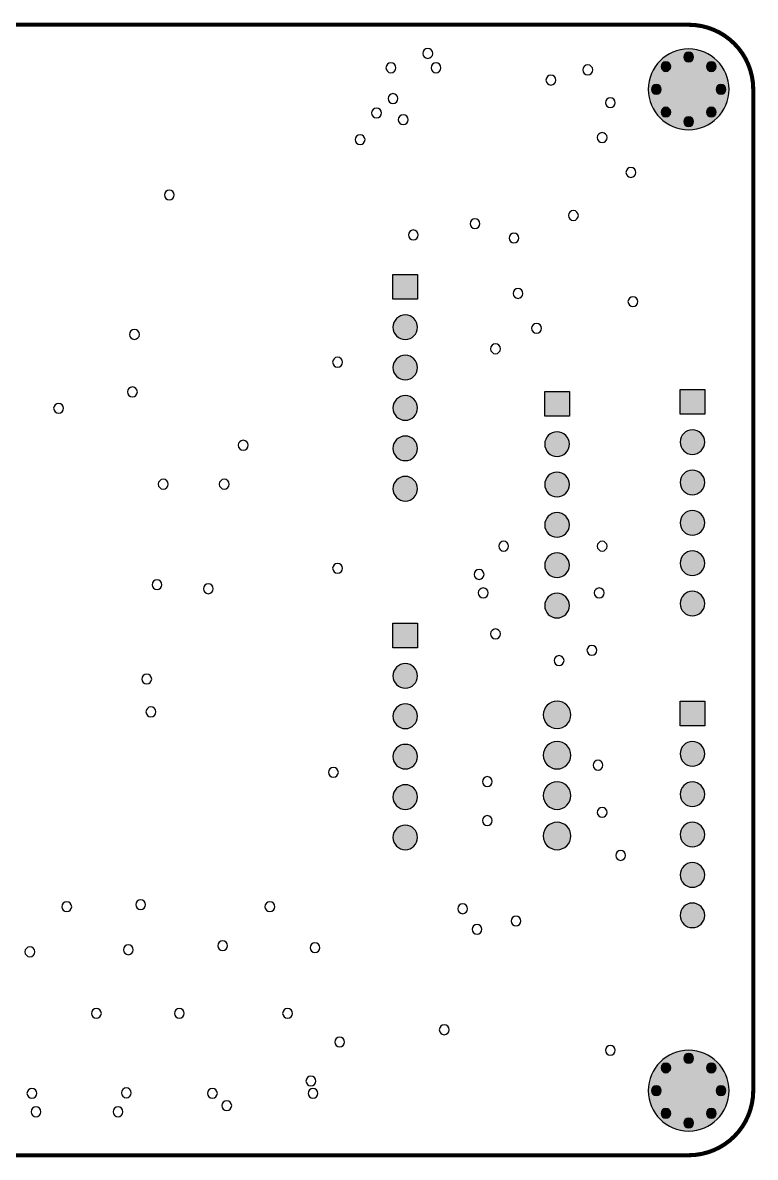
# Model space of a CAD drawing. Header units: millimetres. Extents: x -0.1 to 90.1, y -70.1 to 0.1.
# Drawn here: x 44.8 to 90.1, y -70.1 to 0.1 of the extents above; entities that cross this region are included whole.
import ezdxf

# ---------------------------------------------------------------- set-up
doc = ezdxf.new("R2010")
doc.units = ezdxf.units.MM
doc.header["$MEASUREMENT"] = 0
doc.layers.add('Board-Outline-Layer', color=7, linetype='Continuous', true_color=0xff00ff)
doc.layers.add('Multi-Layer', color=7, linetype='Continuous', true_color=0xc0c0c0)

msp = doc.modelspace()

# ---------------------------------------------------------------- hatches: boundary and pattern name
at = {"layer": 'Multi-Layer'}
for points in [[(83.5, -4, 1), (88.5, -4, 1)], [(83.5, -4, 1), (88.5, -4, 1)], [(83.5, -4, 1), (88.5, -4, 1)], [(85.7, -2, 1), (86.3, -2, 1)], [(85.7, -2, 1), (86.3, -2, 1)], [(85.7, -2, 1), (86.3, -2, 1)], [(84.29, -2.59, 1), (84.89, -2.59, 1)], [(84.29, -2.59, 1), (84.89, -2.59, 1)], [(84.29, -2.59, 1), (84.89, -2.59, 1)], [(87.11, -2.59, 1), (87.71, -2.59, 1)], [(87.11, -2.59, 1), (87.71, -2.59, 1)], [(87.11, -2.59, 1), (87.71, -2.59, 1)], [(83.7, -4, 1), (84.3, -4, 1)], [(83.7, -4, 1), (84.3, -4, 1)], [(83.7, -4, 1), (84.3, -4, 1)], [(87.7, -4, 1), (88.3, -4, 1)], [(87.7, -4, 1), (88.3, -4, 1)], [(87.7, -4, 1), (88.3, -4, 1)], [(84.29, -5.41, 1), (84.89, -5.41, 1)], [(84.29, -5.41, 1), (84.89, -5.41, 1)], [(84.29, -5.41, 1), (84.89, -5.41, 1)], [(87.11, -5.41, 1), (87.71, -5.41, 1)], [(87.11, -5.41, 1), (87.71, -5.41, 1)], [(87.11, -5.41, 1), (87.71, -5.41, 1)], [(85.7, -6, 1), (86.3, -6, 1)], [(85.7, -6, 1), (86.3, -6, 1)], [(85.7, -6, 1), (86.3, -6, 1)], [(67.691, -15.467), (69.215, -15.467), (69.215, -16.991), (67.691, -16.991)], [(67.691, -15.467), (69.215, -15.467), (69.215, -16.991), (67.691, -16.991)], [(67.691, -15.467), (69.215, -15.467), (69.215, -16.991), (67.691, -16.991)], [(67.691, -18.729, 1), (69.215, -18.729, 1)], [(67.691, -18.729, 1), (69.215, -18.729, 1)], [(67.691, -18.729, 1), (69.215, -18.729, 1)], [(67.691, -21.229, 1), (69.215, -21.229, 1)], [(67.691, -21.229, 1), (69.215, -21.229, 1)], [(67.691, -21.229, 1), (69.215, -21.229, 1)], [(67.691, -23.729, 1), (69.215, -23.729, 1)], [(67.691, -23.729, 1), (69.215, -23.729, 1)], [(67.691, -23.729, 1), (69.215, -23.729, 1)], [(77.089, -22.706), (78.613, -22.706), (78.613, -24.23), (77.089, -24.23)], [(77.089, -22.706), (78.613, -22.706), (78.613, -24.23), (77.089, -24.23)], [(77.089, -22.706), (78.613, -22.706), (78.613, -24.23), (77.089, -24.23)], [(85.471, -22.579), (86.995, -22.579), (86.995, -24.103), (85.471, -24.103)], [(85.471, -22.579), (86.995, -22.579), (86.995, -24.103), (85.471, -24.103)], [(85.471, -22.579), (86.995, -22.579), (86.995, -24.103), (85.471, -24.103)], [(77.089, -25.968, 1), (78.613, -25.968, 1)], [(77.089, -25.968, 1), (78.613, -25.968, 1)], [(77.089, -25.968, 1), (78.613, -25.968, 1)], [(85.471, -25.841, 1), (86.995, -25.841, 1)], [(85.471, -25.841, 1), (86.995, -25.841, 1)], [(85.471, -25.841, 1), (86.995, -25.841, 1)], [(67.691, -26.229, 1), (69.215, -26.229, 1)], [(67.691, -26.229, 1), (69.215, -26.229, 1)], [(67.691, -26.229, 1), (69.215, -26.229, 1)], [(67.691, -28.729, 1), (69.215, -28.729, 1)], [(67.691, -28.729, 1), (69.215, -28.729, 1)], [(67.691, -28.729, 1), (69.215, -28.729, 1)], [(77.089, -28.468, 1), (78.613, -28.468, 1)], [(77.089, -28.468, 1), (78.613, -28.468, 1)], [(77.089, -28.468, 1), (78.613, -28.468, 1)], [(85.471, -28.341, 1), (86.995, -28.341, 1)], [(85.471, -28.341, 1), (86.995, -28.341, 1)], [(85.471, -28.341, 1), (86.995, -28.341, 1)], [(77.089, -30.968, 1), (78.613, -30.968, 1)], [(77.089, -30.968, 1), (78.613, -30.968, 1)], [(77.089, -30.968, 1), (78.613, -30.968, 1)], [(85.471, -30.841, 1), (86.995, -30.841, 1)], [(85.471, -30.841, 1), (86.995, -30.841, 1)], [(85.471, -30.841, 1), (86.995, -30.841, 1)], [(77.089, -33.468, 1), (78.613, -33.468, 1)], [(77.089, -33.468, 1), (78.613, -33.468, 1)], [(77.089, -33.468, 1), (78.613, -33.468, 1)], [(85.471, -33.341, 1), (86.995, -33.341, 1)], [(85.471, -33.341, 1), (86.995, -33.341, 1)], [(85.471, -33.341, 1), (86.995, -33.341, 1)], [(85.471, -35.841, 1), (86.995, -35.841, 1)], [(85.471, -35.841, 1), (86.995, -35.841, 1)], [(85.471, -35.841, 1), (86.995, -35.841, 1)], [(77.089, -35.968, 1), (78.613, -35.968, 1)], [(77.089, -35.968, 1), (78.613, -35.968, 1)], [(77.089, -35.968, 1), (78.613, -35.968, 1)], [(67.691, -37.057), (69.215, -37.057), (69.215, -38.581), (67.691, -38.581)], [(67.691, -37.057), (69.215, -37.057), (69.215, -38.581), (67.691, -38.581)], [(67.691, -37.057), (69.215, -37.057), (69.215, -38.581), (67.691, -38.581)], [(67.691, -40.319, 1), (69.215, -40.319, 1)], [(67.691, -40.319, 1), (69.215, -40.319, 1)], [(67.691, -40.319, 1), (69.215, -40.319, 1)], [(67.691, -42.819, 1), (69.215, -42.819, 1)], [(67.691, -42.819, 1), (69.215, -42.819, 1)], [(67.691, -42.819, 1), (69.215, -42.819, 1)], [(77.001, -42.732, 1), (78.701, -42.732, 1)], [(77.001, -42.732, 1), (78.701, -42.732, 1)], [(77.001, -42.732, 1), (78.701, -42.732, 1)], [(85.471, -41.883), (86.995, -41.883), (86.995, -43.407), (85.471, -43.407)], [(85.471, -41.883), (86.995, -41.883), (86.995, -43.407), (85.471, -43.407)], [(85.471, -41.883), (86.995, -41.883), (86.995, -43.407), (85.471, -43.407)], [(67.691, -45.319, 1), (69.215, -45.319, 1)], [(67.691, -45.319, 1), (69.215, -45.319, 1)], [(67.691, -45.319, 1), (69.215, -45.319, 1)], [(77.001, -45.232, 1), (78.701, -45.232, 1)], [(77.001, -45.232, 1), (78.701, -45.232, 1)], [(77.001, -45.232, 1), (78.701, -45.232, 1)], [(85.471, -45.145, 1), (86.995, -45.145, 1)], [(85.471, -45.145, 1), (86.995, -45.145, 1)], [(85.471, -45.145, 1), (86.995, -45.145, 1)], [(67.691, -47.819, 1), (69.215, -47.819, 1)], [(67.691, -47.819, 1), (69.215, -47.819, 1)], [(67.691, -47.819, 1), (69.215, -47.819, 1)], [(77.001, -47.732, 1), (78.701, -47.732, 1)], [(77.001, -47.732, 1), (78.701, -47.732, 1)], [(77.001, -47.732, 1), (78.701, -47.732, 1)], [(85.471, -47.645, 1), (86.995, -47.645, 1)], [(85.471, -47.645, 1), (86.995, -47.645, 1)], [(85.471, -47.645, 1), (86.995, -47.645, 1)], [(67.691, -50.319, 1), (69.215, -50.319, 1)], [(67.691, -50.319, 1), (69.215, -50.319, 1)], [(67.691, -50.319, 1), (69.215, -50.319, 1)], [(77.001, -50.232, 1), (78.701, -50.232, 1)], [(77.001, -50.232, 1), (78.701, -50.232, 1)], [(77.001, -50.232, 1), (78.701, -50.232, 1)], [(85.471, -50.145, 1), (86.995, -50.145, 1)], [(85.471, -50.145, 1), (86.995, -50.145, 1)], [(85.471, -50.145, 1), (86.995, -50.145, 1)], [(85.471, -52.645, 1), (86.995, -52.645, 1)], [(85.471, -52.645, 1), (86.995, -52.645, 1)], [(85.471, -52.645, 1), (86.995, -52.645, 1)], [(85.471, -55.145, 1), (86.995, -55.145, 1)], [(85.471, -55.145, 1), (86.995, -55.145, 1)], [(85.471, -55.145, 1), (86.995, -55.145, 1)], [(83.5, -66, 1), (88.5, -66, 1)], [(83.5, -66, 1), (88.5, -66, 1)], [(83.5, -66, 1), (88.5, -66, 1)], [(85.7, -64, 1), (86.3, -64, 1)], [(85.7, -64, 1), (86.3, -64, 1)], [(85.7, -64, 1), (86.3, -64, 1)], [(84.29, -64.59, 1), (84.89, -64.59, 1)], [(84.29, -64.59, 1), (84.89, -64.59, 1)], [(84.29, -64.59, 1), (84.89, -64.59, 1)], [(87.11, -64.59, 1), (87.71, -64.59, 1)], [(87.11, -64.59, 1), (87.71, -64.59, 1)], [(87.11, -64.59, 1), (87.71, -64.59, 1)], [(83.7, -66, 1), (84.3, -66, 1)], [(83.7, -66, 1), (84.3, -66, 1)], [(83.7, -66, 1), (84.3, -66, 1)], [(87.7, -66, 1), (88.3, -66, 1)], [(87.7, -66, 1), (88.3, -66, 1)], [(87.7, -66, 1), (88.3, -66, 1)], [(84.29, -67.41, 1), (84.89, -67.41, 1)], [(84.29, -67.41, 1), (84.89, -67.41, 1)], [(84.29, -67.41, 1), (84.89, -67.41, 1)], [(87.11, -67.41, 1), (87.71, -67.41, 1)], [(87.11, -67.41, 1), (87.71, -67.41, 1)], [(87.11, -67.41, 1), (87.71, -67.41, 1)], [(85.7, -68, 1), (86.3, -68, 1)], [(85.7, -68, 1), (86.3, -68, 1)], [(85.7, -68, 1), (86.3, -68, 1)]]:
    msp.add_hatch(color=256, dxfattribs=at).paths.add_polyline_path(points)

# ---------------------------------------------------------------- linework, layer by layer
at = {"layer": 'Board-Outline-Layer', "const_width": 0.254}
msp.add_lwpolyline([(0, -66), (0, -4, -0.414), (4, 0), (86, 0, -0.414), (90, -4), (90, -66, -0.414), (86, -70), (4, -70, -0.414)], format="xyb", close=True, dxfattribs=at)
at = {"layer": 'Multi-Layer'}
for points in [[(69.545, -1.778, 1), (70.155, -1.778), (70.155, -1.778, 1), (69.545, -1.778)], [(83.5, -4, 1), (88.5, -4), (88.5, -4, 1), (83.5, -4)], [(83.5, -4, 1), (88.5, -4), (88.5, -4, 1), (83.5, -4)], [(83.5, -4, 1), (88.5, -4), (88.5, -4, 1), (83.5, -4)], [(67.259, -2.667, 1), (67.869, -2.667), (67.869, -2.667, 1), (67.259, -2.667)], [(70.053, -2.667, 1), (70.663, -2.667), (70.663, -2.667, 1), (70.053, -2.667)], [(79.451, -2.794, 1), (80.061, -2.794), (80.061, -2.794, 1), (79.451, -2.794)], [(77.165, -3.429, 1), (77.775, -3.429), (77.775, -3.429, 1), (77.165, -3.429)], [(67.386, -4.572, 1), (67.996, -4.572), (67.996, -4.572, 1), (67.386, -4.572)], [(80.848, -4.826, 1), (81.458, -4.826), (81.458, -4.826, 1), (80.848, -4.826)], [(66.37, -5.461, 1), (66.98, -5.461), (66.98, -5.461, 1), (66.37, -5.461)], [(68.021, -5.878, 1), (68.631, -5.878), (68.631, -5.878, 1), (68.021, -5.878)], [(65.354, -7.112, 1), (65.964, -7.112), (65.964, -7.112, 1), (65.354, -7.112)], [(80.34, -6.985, 1), (80.95, -6.985), (80.95, -6.985, 1), (80.34, -6.985)], [(82.118, -9.144, 1), (82.728, -9.144), (82.728, -9.144, 1), (82.118, -9.144)], [(78.562, -11.811, 1), (79.172, -11.811), (79.172, -11.811, 1), (78.562, -11.811)], [(72.466, -12.319, 1), (73.076, -12.319), (73.076, -12.319, 1), (72.466, -12.319)], [(68.648, -13.014, 1), (69.258, -13.014), (69.258, -13.014, 1), (68.648, -13.014)], [(74.879, -13.208, 1), (75.489, -13.208), (75.489, -13.208, 1), (74.879, -13.208)], [(75.133, -16.637, 1), (75.743, -16.637), (75.743, -16.637, 1), (75.133, -16.637)], [(82.245, -17.145, 1), (82.855, -17.145), (82.855, -17.145, 1), (82.245, -17.145)], [(76.276, -18.796, 1), (76.886, -18.796), (76.886, -18.796, 1), (76.276, -18.796)], [(73.736, -20.066, 1), (74.346, -20.066), (74.346, -20.066, 1), (73.736, -20.066)], [(74.245, -32.286, 1), (74.855, -32.286), (74.855, -32.286, 1), (74.245, -32.286)], [(80.34, -32.286, 1), (80.95, -32.286), (80.95, -32.286, 1), (80.34, -32.286)], [(72.72, -34.036, 1), (73.33, -34.036), (73.33, -34.036, 1), (72.72, -34.036)], [(72.974, -35.179, 1), (73.584, -35.179), (73.584, -35.179, 1), (72.974, -35.179)], [(80.156, -35.179, 1), (80.766, -35.179), (80.766, -35.179, 1), (80.156, -35.179)], [(73.736, -37.719, 1), (74.346, -37.719), (74.346, -37.719, 1), (73.736, -37.719)], [(79.705, -38.735, 1), (80.315, -38.735), (80.315, -38.735, 1), (79.705, -38.735)], [(77.673, -39.37, 1), (78.283, -39.37), (78.283, -39.37, 1), (77.673, -39.37)], [(80.086, -45.847, 1), (80.696, -45.847), (80.696, -45.847, 1), (80.086, -45.847)], [(73.228, -46.863, 1), (73.838, -46.863), (73.838, -46.863, 1), (73.228, -46.863)], [(80.34, -48.768, 1), (80.95, -48.768), (80.95, -48.768, 1), (80.34, -48.768)], [(73.228, -49.276, 1), (73.838, -49.276), (73.838, -49.276, 1), (73.228, -49.276)], [(81.483, -51.435, 1), (82.093, -51.435), (82.093, -51.435, 1), (81.483, -51.435)], [(71.704, -54.737, 1), (72.314, -54.737), (72.314, -54.737, 1), (71.704, -54.737)], [(75.006, -55.499, 1), (75.616, -55.499), (75.616, -55.499, 1), (75.006, -55.499)], [(72.593, -56.007, 1), (73.203, -56.007), (73.203, -56.007, 1), (72.593, -56.007)], [(70.561, -62.23, 1), (71.171, -62.23), (71.171, -62.23, 1), (70.561, -62.23)], [(80.848, -63.5, 1), (81.458, -63.5), (81.458, -63.5, 1), (80.848, -63.5)], [(83.5, -66, 1), (88.5, -66), (88.5, -66, 1), (83.5, -66)], [(83.5, -66, 1), (88.5, -66), (88.5, -66, 1), (83.5, -66)], [(83.5, -66, 1), (88.5, -66), (88.5, -66, 1), (83.5, -66)]]:
    msp.add_lwpolyline(points, format="xyb", dxfattribs=at)
for points in [[(85.7, -2, 1), (86.3, -2, 1)], [(85.7, -2, 1), (86.3, -2, 1)], [(85.7, -2, 1), (86.3, -2, 1)], [(84.29, -2.59, 1), (84.89, -2.59, 1)], [(84.29, -2.59, 1), (84.89, -2.59, 1)], [(84.29, -2.59, 1), (84.89, -2.59, 1)], [(87.11, -2.59, 1), (87.71, -2.59, 1)], [(87.11, -2.59, 1), (87.71, -2.59, 1)], [(87.11, -2.59, 1), (87.71, -2.59, 1)], [(83.7, -4, 1), (84.3, -4, 1)], [(83.7, -4, 1), (84.3, -4, 1)], [(83.7, -4, 1), (84.3, -4, 1)], [(87.7, -4, 1), (88.3, -4, 1)], [(87.7, -4, 1), (88.3, -4, 1)], [(87.7, -4, 1), (88.3, -4, 1)], [(84.29, -5.41, 1), (84.89, -5.41, 1)], [(84.29, -5.41, 1), (84.89, -5.41, 1)], [(84.29, -5.41, 1), (84.89, -5.41, 1)], [(87.11, -5.41, 1), (87.71, -5.41, 1)], [(87.11, -5.41, 1), (87.71, -5.41, 1)], [(87.11, -5.41, 1), (87.71, -5.41, 1)], [(85.7, -6, 1), (86.3, -6, 1)], [(85.7, -6, 1), (86.3, -6, 1)], [(85.7, -6, 1), (86.3, -6, 1)], [(53.543, -10.541, 1), (54.153, -10.541, 1)], [(67.691, -18.729, 1), (69.215, -18.729, 1)], [(67.691, -18.729, 1), (69.215, -18.729, 1)], [(67.691, -18.729, 1), (69.215, -18.729, 1)], [(51.384, -19.177, 1), (51.994, -19.177, 1)], [(63.957, -20.894, 1), (64.567, -20.894, 1)], [(67.691, -21.229, 1), (69.215, -21.229, 1)], [(67.691, -21.229, 1), (69.215, -21.229, 1)], [(67.691, -21.229, 1), (69.215, -21.229, 1)], [(51.257, -22.733, 1), (51.867, -22.733, 1)], [(67.691, -23.729, 1), (69.215, -23.729, 1)], [(67.691, -23.729, 1), (69.215, -23.729, 1)], [(67.691, -23.729, 1), (69.215, -23.729, 1)], [(46.685, -23.749, 1), (47.295, -23.749, 1)], [(77.089, -25.968, 1), (78.613, -25.968, 1)], [(77.089, -25.968, 1), (78.613, -25.968, 1)], [(77.089, -25.968, 1), (78.613, -25.968, 1)], [(85.471, -25.841, 1), (86.995, -25.841, 1)], [(85.471, -25.841, 1), (86.995, -25.841, 1)], [(85.471, -25.841, 1), (86.995, -25.841, 1)], [(58.115, -26.035, 1), (58.725, -26.035, 1)], [(67.691, -26.229, 1), (69.215, -26.229, 1)], [(67.691, -26.229, 1), (69.215, -26.229, 1)], [(67.691, -26.229, 1), (69.215, -26.229, 1)], [(67.691, -28.729, 1), (69.215, -28.729, 1)], [(67.691, -28.729, 1), (69.215, -28.729, 1)], [(67.691, -28.729, 1), (69.215, -28.729, 1)], [(77.089, -28.468, 1), (78.613, -28.468, 1)], [(77.089, -28.468, 1), (78.613, -28.468, 1)], [(77.089, -28.468, 1), (78.613, -28.468, 1)], [(85.471, -28.341, 1), (86.995, -28.341, 1)], [(85.471, -28.341, 1), (86.995, -28.341, 1)], [(85.471, -28.341, 1), (86.995, -28.341, 1)], [(53.162, -28.448, 1), (53.772, -28.448, 1)], [(56.938, -28.448, 1), (57.548, -28.448, 1)], [(77.089, -30.968, 1), (78.613, -30.968, 1)], [(77.089, -30.968, 1), (78.613, -30.968, 1)], [(77.089, -30.968, 1), (78.613, -30.968, 1)], [(85.471, -30.841, 1), (86.995, -30.841, 1)], [(85.471, -30.841, 1), (86.995, -30.841, 1)], [(85.471, -30.841, 1), (86.995, -30.841, 1)], [(77.089, -33.468, 1), (78.613, -33.468, 1)], [(77.089, -33.468, 1), (78.613, -33.468, 1)], [(77.089, -33.468, 1), (78.613, -33.468, 1)], [(85.471, -33.341, 1), (86.995, -33.341, 1)], [(85.471, -33.341, 1), (86.995, -33.341, 1)], [(85.471, -33.341, 1), (86.995, -33.341, 1)], [(63.957, -33.655, 1), (64.567, -33.655, 1)], [(52.781, -34.671, 1), (53.391, -34.671, 1)], [(55.956, -34.925, 1), (56.566, -34.925, 1)], [(85.471, -35.841, 1), (86.995, -35.841, 1)], [(85.471, -35.841, 1), (86.995, -35.841, 1)], [(85.471, -35.841, 1), (86.995, -35.841, 1)], [(77.089, -35.968, 1), (78.613, -35.968, 1)], [(77.089, -35.968, 1), (78.613, -35.968, 1)], [(77.089, -35.968, 1), (78.613, -35.968, 1)], [(67.691, -40.319, 1), (69.215, -40.319, 1)], [(67.691, -40.319, 1), (69.215, -40.319, 1)], [(67.691, -40.319, 1), (69.215, -40.319, 1)], [(52.146, -40.513, 1), (52.756, -40.513, 1)], [(67.691, -42.819, 1), (69.215, -42.819, 1)], [(67.691, -42.819, 1), (69.215, -42.819, 1)], [(67.691, -42.819, 1), (69.215, -42.819, 1)], [(77.001, -42.732, 1), (78.701, -42.732, 1)], [(77.001, -42.732, 1), (78.701, -42.732, 1)], [(77.001, -42.732, 1), (78.701, -42.732, 1)], [(52.4, -42.545, 1), (53.01, -42.545, 1)], [(67.691, -45.319, 1), (69.215, -45.319, 1)], [(67.691, -45.319, 1), (69.215, -45.319, 1)], [(67.691, -45.319, 1), (69.215, -45.319, 1)], [(77.001, -45.232, 1), (78.701, -45.232, 1)], [(77.001, -45.232, 1), (78.701, -45.232, 1)], [(77.001, -45.232, 1), (78.701, -45.232, 1)], [(85.471, -45.145, 1), (86.995, -45.145, 1)], [(85.471, -45.145, 1), (86.995, -45.145, 1)], [(85.471, -45.145, 1), (86.995, -45.145, 1)], [(63.703, -46.294, 1), (64.313, -46.294, 1)], [(67.691, -47.819, 1), (69.215, -47.819, 1)], [(67.691, -47.819, 1), (69.215, -47.819, 1)], [(67.691, -47.819, 1), (69.215, -47.819, 1)], [(77.001, -47.732, 1), (78.701, -47.732, 1)], [(77.001, -47.732, 1), (78.701, -47.732, 1)], [(77.001, -47.732, 1), (78.701, -47.732, 1)], [(85.471, -47.645, 1), (86.995, -47.645, 1)], [(85.471, -47.645, 1), (86.995, -47.645, 1)], [(85.471, -47.645, 1), (86.995, -47.645, 1)], [(67.691, -50.319, 1), (69.215, -50.319, 1)], [(67.691, -50.319, 1), (69.215, -50.319, 1)], [(67.691, -50.319, 1), (69.215, -50.319, 1)], [(77.001, -50.232, 1), (78.701, -50.232, 1)], [(77.001, -50.232, 1), (78.701, -50.232, 1)], [(77.001, -50.232, 1), (78.701, -50.232, 1)], [(85.471, -50.145, 1), (86.995, -50.145, 1)], [(85.471, -50.145, 1), (86.995, -50.145, 1)], [(85.471, -50.145, 1), (86.995, -50.145, 1)], [(85.471, -52.645, 1), (86.995, -52.645, 1)], [(85.471, -52.645, 1), (86.995, -52.645, 1)], [(85.471, -52.645, 1), (86.995, -52.645, 1)], [(47.193, -54.61, 1), (47.803, -54.61, 1)], [(51.765, -54.483, 1), (52.375, -54.483, 1)], [(59.766, -54.61, 1), (60.376, -54.61, 1)], [(85.471, -55.145, 1), (86.995, -55.145, 1)], [(85.471, -55.145, 1), (86.995, -55.145, 1)], [(85.471, -55.145, 1), (86.995, -55.145, 1)], [(56.845, -57.023, 1), (57.455, -57.023, 1)], [(62.56, -57.15, 1), (63.17, -57.15, 1)], [(44.907, -57.404, 1), (45.517, -57.404, 1)], [(51.003, -57.277, 1), (51.613, -57.277, 1)], [(49.027, -61.214, 1), (49.637, -61.214, 1)], [(54.165, -61.214, 1), (54.775, -61.214, 1)], [(60.863, -61.214, 1), (61.473, -61.214, 1)], [(64.084, -62.988, 1), (64.694, -62.988, 1)], [(85.7, -64, 1), (86.3, -64, 1)], [(85.7, -64, 1), (86.3, -64, 1)], [(85.7, -64, 1), (86.3, -64, 1)], [(84.29, -64.59, 1), (84.89, -64.59, 1)], [(84.29, -64.59, 1), (84.89, -64.59, 1)], [(84.29, -64.59, 1), (84.89, -64.59, 1)], [(87.11, -64.59, 1), (87.71, -64.59, 1)], [(87.11, -64.59, 1), (87.71, -64.59, 1)], [(87.11, -64.59, 1), (87.71, -64.59, 1)], [(62.306, -65.405, 1), (62.916, -65.405, 1)], [(45.034, -66.167, 1), (45.644, -66.167, 1)], [(50.876, -66.134, 1), (51.486, -66.134, 1)], [(56.21, -66.167, 1), (56.82, -66.167, 1)], [(62.433, -66.167, 1), (63.043, -66.167, 1)], [(83.7, -66, 1), (84.3, -66, 1)], [(83.7, -66, 1), (84.3, -66, 1)], [(83.7, -66, 1), (84.3, -66, 1)], [(87.7, -66, 1), (88.3, -66, 1)], [(87.7, -66, 1), (88.3, -66, 1)], [(87.7, -66, 1), (88.3, -66, 1)], [(57.099, -66.929, 1), (57.709, -66.929, 1)], [(45.285, -67.31, 1), (45.895, -67.31, 1)], [(50.368, -67.31, 1), (50.978, -67.31, 1)], [(84.29, -67.41, 1), (84.89, -67.41, 1)], [(84.29, -67.41, 1), (84.89, -67.41, 1)], [(84.29, -67.41, 1), (84.89, -67.41, 1)], [(87.11, -67.41, 1), (87.71, -67.41, 1)], [(87.11, -67.41, 1), (87.71, -67.41, 1)], [(87.11, -67.41, 1), (87.71, -67.41, 1)], [(85.7, -68, 1), (86.3, -68, 1)], [(85.7, -68, 1), (86.3, -68, 1)], [(85.7, -68, 1), (86.3, -68, 1)]]:
    msp.add_lwpolyline(points, format="xyb", close=True, dxfattribs=at)
for points in [[(67.691, -15.467), (69.215, -15.467), (69.215, -16.991), (67.691, -16.991)], [(67.691, -15.467), (69.215, -15.467), (69.215, -16.991), (67.691, -16.991)], [(67.691, -15.467), (69.215, -15.467), (69.215, -16.991), (67.691, -16.991)], [(77.089, -22.706), (78.613, -22.706), (78.613, -24.23), (77.089, -24.23)], [(77.089, -22.706), (78.613, -22.706), (78.613, -24.23), (77.089, -24.23)], [(77.089, -22.706), (78.613, -22.706), (78.613, -24.23), (77.089, -24.23)], [(85.471, -22.579), (86.995, -22.579), (86.995, -24.103), (85.471, -24.103)], [(85.471, -22.579), (86.995, -22.579), (86.995, -24.103), (85.471, -24.103)], [(85.471, -22.579), (86.995, -22.579), (86.995, -24.103), (85.471, -24.103)], [(67.691, -37.057), (69.215, -37.057), (69.215, -38.581), (67.691, -38.581)], [(67.691, -37.057), (69.215, -37.057), (69.215, -38.581), (67.691, -38.581)], [(67.691, -37.057), (69.215, -37.057), (69.215, -38.581), (67.691, -38.581)], [(85.471, -41.883), (86.995, -41.883), (86.995, -43.407), (85.471, -43.407)], [(85.471, -41.883), (86.995, -41.883), (86.995, -43.407), (85.471, -43.407)], [(85.471, -41.883), (86.995, -41.883), (86.995, -43.407), (85.471, -43.407)]]:
    msp.add_lwpolyline(points, close=True, dxfattribs=at)

doc.saveas('drawing.dxf')
